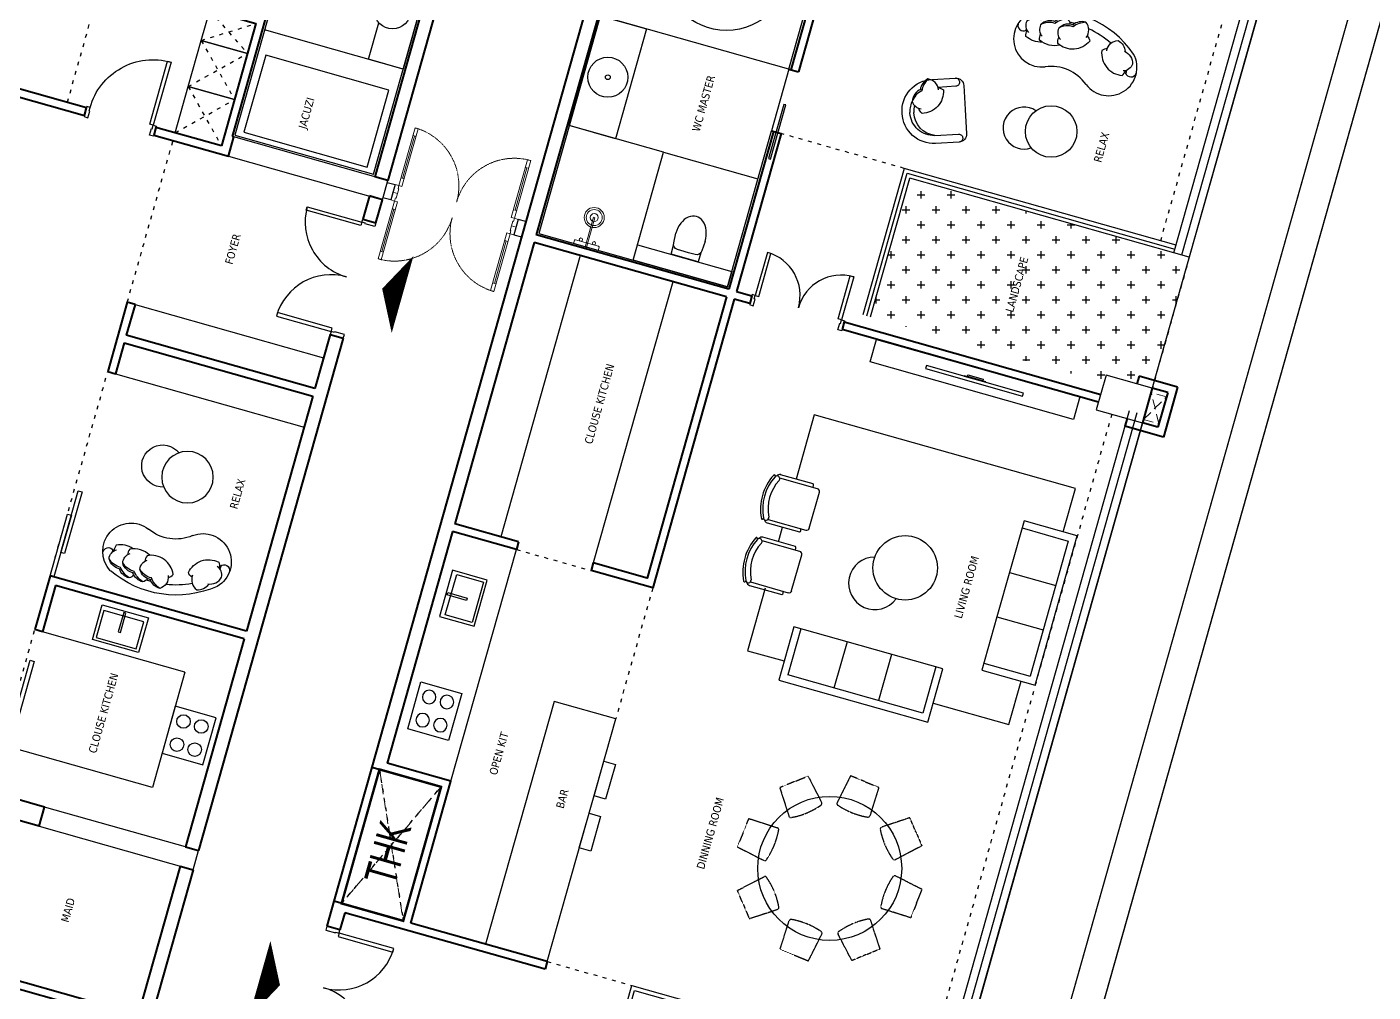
# Model space of a CAD drawing. Header units: millimetres. Extents: x -361681467 to 361175952, y -1292982 to 1550216.
# Drawn here: x -33356 to -16532, y 152447 to 164505 of the extents above; entities that cross this region are included whole.
import ezdxf
from ezdxf.enums import TextEntityAlignment as Align

# ---------------------------------------------------------------- set-up
doc = ezdxf.new("R2010")
doc.units = ezdxf.units.MM
doc.header["$MEASUREMENT"] = 0
for name, pattern in [('220403_HDN_Penthouse Plan$0$HIDDEN', [0.375, 0.25, -0.125]), ('ACAD_ISO03W100', [30, 12, -18]), ('HIDDEN', [0.375, 0.25, -0.125]), ('Xref_NT1+NT2_MBDV Cot vach_220729$0$HIDDEN2', [0.1875, 0.125, -0.0625])]:
    doc.linetypes.add(name, pattern=pattern)
for name, color, linetype in [('1VinaPVC-Text', 9, 'Continuous'), ('220403_HDN_Penthouse Plan$0$220207_HDN_HBA_PH_PM$0$FURN', 8, 'Continuous'), ('220403_HDN_Penthouse Plan$0$A-_FURN----_E-_N', 251, 'Continuous'), ('220403_HDN_Penthouse Plan$0$A-DRAIN', 8, 'Continuous'), ('220403_HDN_Penthouse Plan$0$BANQUET TABLE', 251, 'Continuous'), ('220403_HDN_Penthouse Plan$0$FURN', 8, 'Continuous'), ('220403_HDN_Penthouse Plan$0$HBA_Sketch Outline', 7, 'Continuous'), ('A-_FURN----_E-_N', 251, 'Continuous'), ('A-_SANIEQPT_E-_N', 251, 'Continuous'), ('A-CORE-OTLN', 160, 'Continuous'), ('A-WALL-FNSH', 11, 'Continuous'), ('IDEA - dim', 251, 'Continuous'), ('KT-Net manh', 139, 'Continuous'), ('KT-Tuong', 1, 'Continuous'), ('Xref_NT1+NT2_MBDV Cot vach_220729$0$ccu12-Thay', 7, 'Continuous'), ('Xref_NT1+NT2_MBDV Cot vach_220729$0$KT-Text', 7, 'Continuous')]:
    doc.layers.add(name, color=color, linetype=linetype)
for name, color, linetype, lineweight in [('A-NoiThat', 39, 'Continuous', 13), ('KT-lomo nuoc', 3, 'HIDDEN', 5), ('KT-Net cat', 1, 'Continuous', 40), ('SPE-MEP-HVAC', 140, 'Continuous', 0), ('Xref_NT1+NT2_MBDV Cot vach_220729$0$CUA', 37, 'Continuous', 13)]:
    doc.layers.add(name, color=color, linetype=linetype, lineweight=lineweight)
doc.layers.add('DO DIEN TICH SAN', color=40, linetype='Continuous', plot=False)
doc.styles.add('Tahoma', font='tahoma.ttf')
doc.styles.add('Xref_NT1+NT2_MBDV Cot vach_220729$0$Arial', font='arial.ttf', dxfattribs={"width": 0.7})

# ---------------------------------------------------------------- blocks, each defined once
blk = doc.blocks.new('220403_HDN_Penthouse Plan$0$A$Cece1f3a0')
at = {"layer": '220403_HDN_Penthouse Plan$0$FURN'}
blk.add_circle((0, 0), 436, dxfattribs=at)
blk.add_arc((-338, -313, 0), 356, 105.8233, 339.6737, dxfattribs=at)
blk = doc.blocks.new('220403_HDN_Penthouse Plan$0$sofa043')
at = {"color": 0}
for points in [[(-370, -119, 0.14773), (-501, -227, 0.213343), (-664, -305, 0.178662)], [(-319, -166, 0.116002), (-370, -119, 0.249542), (-512, -205, -9.61688)], [(-194, -103, 0.14773), (-325, -211, 0.213343), (-487, -289, 0.178662)], [(-140, -155, 0.125567), (-194, -103, 0.249542), (-336, -189, -9.61688)], [(-97, -151, 0.306663), (-260, -251, 0.30633), (-191, -379, -0.872847)], [(33, -65, 0.14773), (-98, -173, 0.213343), (-260, -251, 0.178662)], [(103, -243, 0.356772), (33, -65, 0.249542), (-109, -151, -9.61688)], [(401, -308, -0.356772), (489, -139, -0.249542), (621, -239, 9.61688)], [(-500, -205, 0.306663), (-664, -305, 0.30633), (-595, -433, -0.872847)], [(-324, -190, 0.306663), (-487, -289, 0.30633), (-419, -418, -0.872847)], [(108, -218, -0.165541), (160, -270, -0.425989), (-206, -435, -0.121523), (-220, -359, 7.115464)], [(398, -283, 0.165541), (342, -329, 0.425989), (688, -532, 0.121523), (710, -458, -7.115464)], [(609, -238, -0.306663), (761, -354, -0.30633), (680, -475, 0.872847)], [(-394, -486, -0.201081), (-609, -489, -0.121523), (-623, -413, 7.115464)], [(-174, -446, -0.24852), (-433, -473, -0.121523), (-447, -397, 7.115464)], [(303, -793, 0.282268), (-252, -764, 0.308297)]]:
    blk.add_lwpolyline(points, format="xyb", dxfattribs=at)
for centre, radius, start, end in [((0, -1267), 1267, 54.8371, 119.1922), ((-412, -448), 354, 125.7179, 296.7746), ((0, -1267), 1142, 94.6666, 97.7656), ((0, -1267), 1142, 68.5884, 85.2775), ((495, -496), 354, 237.2547, 48.3114), ((-685, -370), 70, 171.0832, 319.3433), ((-412, -448), 229, 167.8032, 173.7904), ((774, -446), 70, 214.686, 2.9461), ((495, -496), 229, 0.2389, 11.4549)]:
    blk.add_arc(centre, radius, start, end, dxfattribs=at)
blk = doc.blocks.new('220126_HDN_HBA typical plan$0$210902_YS plan 330pm ver13$0$TOTO-WC-CW822J')
at = {"color": 0}
blk.add_lwpolyline([(-177, -119), (-175, 0), (175, 0), (177, -119)], dxfattribs=at)
blk.add_lwpolyline([(-190, -270), (-183, -145, -0.39087), (-115, -78), (-28, -76, -0.013886), (28, -76), (115, -78, -0.39087), (183, -145), (190, -270)], format="xyb", dxfattribs=at)
blk.add_ellipse((0, -270), major_axis=(0, -270), ratio=0.703704, start_param=4.712389, end_param=7.853982, dxfattribs=at)
blk = doc.blocks.new('A$C2A980E36')
at = {"ltscale": 0.5}
blk.add_lwpolyline([(-10, 0), (10, 0), (10, 400), (-10, 400)], close=True, dxfattribs=at)
blk.add_lwpolyline([(160, 60), (160, 30, -0.414214), (150, 20), (-150, 20, -0.414214), (-160, 30), (-160, 60, -0.414214), (-150, 70), (150, 70, -0.414214)], format="xyb", close=True, dxfattribs=at)
for centre, radius in [((0, 400), 125), ((0, 400), 100), ((0, 400), 50), ((-85, 90), 20), ((85, 90), 20)]:
    blk.add_circle(centre, radius, dxfattribs=at)
blk = doc.blocks.new('220403_HDN_Penthouse Plan$0$A$C3EC23B15')
at = {"layer": '220403_HDN_Penthouse Plan$0$BANQUET TABLE', "color": 8, "linetype": '220403_HDN_Penthouse Plan$0$HIDDEN'}
for p, q in [((109, 545), (79, 172)), ((300, 545), (109, 545)), ((300, 545), (491, 545)), ((491, 545), (521, 172))]:
    blk.add_line(p, q, dxfattribs=at)
for centre, radius, start, end in [((104, 171), 25, 178.6483, 261.1494), ((496, 171), 25, 278.8506, 1.3517), ((300, 1067), 942, 257.7392, 269.9906), ((300, 1067), 942, 270.0094, 282.2608)]:
    blk.add_arc(centre, radius, start, end, dxfattribs=at)
blk = doc.blocks.new('220403_HDN_Penthouse Plan$0$dining')
at = {"layer": '220403_HDN_Penthouse Plan$0$A-DRAIN'}
blk.add_circle((-2632081, -10960261), 900, dxfattribs=at)
blk.add_blockref('220403_HDN_Penthouse Plan$0$A$C3EC23B15', (-2632381, -10959636), dxfattribs=at)
for p, rotation in [((-2632736, -10960032), 45.08728904840522), ((-2631858, -10959605), 315.6110233388363), ((-2632705, -10960563), 90.17457809681035), ((-2631459, -10959956), 270.5237342904312), ((-2632308, -10960916), 135.2618671452156), ((-2631426, -10960486), 225.4364452420259), ((-2631778, -10960884), 180.3491561936208)]:
    blk.add_blockref('220403_HDN_Penthouse Plan$0$A$C3EC23B15', p, dxfattribs=dict(at, rotation=rotation))
blk = doc.blocks.new('220403_HDN_Penthouse Plan$0$CH12')
for p, q in [((-312, -149), (-312, -572)), ((-268, -149), (-268, -640)), ((268, -640), (268, -149)), ((312, -572), (312, -149)), ((-232, -675), (232, -675))]:
    blk.add_line(p, q)
for centre, radius, start, end in [((-268, -149), 44.6, 111.9391, 180), ((-274, -77), 13.4, 116.2506, 296.2506), ((-253, -119), 33.5, 116.2506, 296.2506), ((0, -632), 632, 63.7494, 116.2506), ((0, -632), 605, 63.7494, 116.2506), ((0, -632), 538, 63.7494, 116.2506), ((253, -119), 33.5, 243.7494, 63.7494), ((274, -77), 13.4, 243.7494, 63.7494), ((268, -149), 44.6, 0, 68.0609), ((-290, -550), 31.6, 225, 315), ((-232, -640), 35.7, 180, 270), ((232, -640), 35.7, 270, 0), ((290, -550), 31.6, 225, 315)]:
    blk.add_arc(centre, radius, start, end)
blk = doc.blocks.new('220403_HDN_Penthouse Plan$0$tverer')
at = {"layer": '220403_HDN_Penthouse Plan$0$A-DRAIN'}
for p, q in [((-2649778, -10919111, 0), (-2649778, -10917851, 0)), ((-2649778, -10917851, 0), (-2649738, -10917851, 0)), ((-2649738, -10917851, 0), (-2649738, -10919111, 0)), ((-2649738, -10918621, 0), (-2649738, -10918341, 0)), ((-2649738, -10918341, 0), (-2649732, -10918341, 0)), ((-2649732, -10918341, 0), (-2649732, -10918621, 0)), ((-2649732, -10918621, 0), (-2649738, -10918621, 0)), ((-2649738, -10919111, 0), (-2649778, -10919111, 0)), ((-2649738, -10919111, 0), (-2649778, -10919111, 0))]:
    blk.add_line(p, q, dxfattribs=at)
at = {"layer": '220403_HDN_Penthouse Plan$0$A-DRAIN', "elevation": 0}
blk.add_lwpolyline([(-2649732, -10918580), (-2649707, -10918580), (-2649707, -10918381), (-2649732, -10918381)], close=True, dxfattribs=at)
blk = doc.blocks.new('*U112')
at = {"ltscale": 5}
blk.add_lwpolyline([(305, -530), (305, 0), (-305, 0), (-305, -530)], close=True, dxfattribs=at)
for centre in [(-150, -150), (150, -150), (-150, -380), (150, -380)]:
    blk.add_circle(centre, 85, dxfattribs=at)
blk = doc.blocks.new('*U179')
at = {"ltscale": 5}
for points in [[(-300, -450), (300, -450), (300, 0), (-300, 0)], [(-261, -65), (261, -65), (261, -415), (-261, -415)], [(-15, -20), (15, -20), (15, -270), (-15, -270)]]:
    blk.add_lwpolyline(points, close=True, dxfattribs=at)
blk = doc.blocks.new('43')
at = {"layer": 'A-CORE-OTLN'}
h = blk.add_hatch(dxfattribs=at)
h.set_pattern_fill('CROSS', color=74, scale=750, angle=15.7788)
h.set_pattern_definition([(15.77877, (62069.78, -131092.04), (129.44907, 231.42048), [93.75, -281.25]), (105.77877, (62127.64, -131124.4), (-231.42048, 129.44907), [93.75, -281.25])])
h.paths.add_polyline_path([(-1903, 7131), (-1903, 7914), (-2059, 7914), (-2059, 7131)], flags=24)
h.paths.add_polyline_path([(-1903, 18031), (-1903, 18814), (-2059, 18814), (-2059, 18031)], flags=24)
h.paths.add_polyline_path([(0, 8475), (-600, 8475), (-600, 8575), (-4130, 8575), (-4130, 6625), (0, 6625)])
h.paths.add_polyline_path([(-600, 17525), (-600, 17625), (0, 17625), (0, 19325), (-3630, 19325), (-3630, 17525)])
at = {"color": 2}
blk.add_lwpolyline([(-600, 17625), (-600, 17175), (0, 17175), (0, 17625)], close=True, dxfattribs=at)
at = {"layer": '220403_HDN_Penthouse Plan$0$A-DRAIN'}
blk.add_lwpolyline([(-3483, 17275), (-842, 17275), (-842, 16982), (-3483, 16982)], close=True, dxfattribs=at)
at = {"layer": '220403_HDN_Penthouse Plan$0$A-DRAIN', "extrusion": (-2.86323e-12, -6.34077e-06, 1), "elevation": 0}
for points in [[(-583, 15594), (-583, 16157), (-3975, 16157), (-3975, 15322)], [(-1092, 15502), (-492, 15502)], [(-492, 15502), (-492, 13748)], [(-1092, 14925), (-492, 14925)], [(-1092, 14348), (-492, 14348)], [(-3975, 13906), (-3975, 13094), (-3502, 13094)], [(-1564, 13094), (-583, 13094), (-583, 13656)], [(-1092, 13748), (-492, 13748)], [(-3410, 13538), (-3410, 12938)], [(-2810, 13538), (-2810, 12938)], [(-2233, 13538), (-2233, 12938)], [(-1656, 13538), (-1656, 12938)], [(-1656, 12938), (-3410, 12938)]]:
    blk.add_lwpolyline(points, dxfattribs=at)
for points in [[(-1092, 14348), (-1092, 13656), (-400, 13656), (-400, 15594), (-1092, 15594), (-1092, 14348)], [(-2810, 13538), (-3502, 13538), (-3502, 12846), (-1564, 12846), (-1564, 13538), (-2810, 13538)]]:
    blk.add_lwpolyline(points, close=True, dxfattribs=at)
at = {"layer": '220403_HDN_Penthouse Plan$0$A-DRAIN', "extrusion": (8.95859e-07, -3.17039e-06, 1), "elevation": 0}
blk.add_lwpolyline([(-3975, 14509), (-3975, 14697)], dxfattribs=at)
at = {"layer": 'A-_FURN----_E-_N', "linetype": 'Continuous'}
for q in [(-7905, 20225), (-5455, 19425)]:
    blk.add_line((-5455, 20225), q, dxfattribs=at)
at = {"layer": 'A-_FURN----_E-_N', "linetype": 'Continuous', "elevation": 0}
for points in [[(-5455, 20225), (-5455, 22250), (-7905, 22250), (-7905, 17400), (-5455, 17400), (-5455, 19425)], [(-6680, 18800), (-7905, 18800)], [(-6680, 17400), (-6680, 18800), (-5455, 18800)]]:
    blk.add_lwpolyline(points, dxfattribs=at)
blk.add_lwpolyline([(-7905, 18800), (-7905, 20225), (-7305, 20225), (-7305, 18800)], close=True, dxfattribs=at)
at = {"layer": 'A-_FURN----_E-_N', "linetype": 'Continuous'}
blk.add_lwpolyline([(-5396, 19083), (-5370, 19083), (-5370, 19785), (-5396, 19785)], close=True, dxfattribs=at)
for centre, radius in [((-6555, 21250), 800), ((-7605, 19513), 250), ((-7605, 19513), 30)]:
    blk.add_circle(centre, radius, dxfattribs=at)
at = {"layer": 'A-WALL-FNSH', "color": 5}
for points in [[(-200, 19425), (-3730, 19425), (-3730, 17525)], [(-3680, 17525), (-3680, 19375), (-200, 19375)], [(-200, 19325), (-3630, 19325)], [(-3630, 17525), (-3630, 19325)]]:
    blk.add_lwpolyline(points, dxfattribs=at)
at = {"layer": 'A-WALL-FNSH', "color": 5, "elevation": 0}
for points in [[(-4230, 6625), (-4230, 8675), (-600, 8675)], [(-4180, 6625), (-4180, 8625), (-600, 8625)]]:
    blk.add_lwpolyline(points, dxfattribs=at)
at = {"layer": 'IDEA - dim'}
for p, q in [((-100, 25975), (-100, 19325)), ((0, 25975), (0, 19325)), ((0, 17525), (0, 8575)), ((-7330, 17275), (-7330, 13625)), ((-6130, 17275), (-6130, 13625)), ((-200, 17275), (-200, 8825)), ((-100, 17275), (-100, 8825)), ((-7100, 10515), (-7100, 13525)), ((-6130, 11825), (-6130, 8675)), ((-6130, 11825), (-6130, 8675))]:
    blk.add_line(p, q, dxfattribs=at)
blk.add_lwpolyline([(0, 19325), (-200, 19325), (-200, 25975)], dxfattribs=at)
at = {"layer": 'IDEA - dim', "extrusion": (-6.08409e-07, -2.49328e-06, 1), "elevation": 0}
for points in [[(-3197, 20338), (-3099, 20053, -0.414214), (-3160, 19927), (-3441, 19831, -0.414214), (-3942, 20077), (-3944, 20082), (-3946, 20086, -0.414214), (-3700, 20588), (-3420, 20684, -0.414214), (-3294, 20623), (-3197, 20338)], [(-3750, 20580, 0.14773), (-3783, 20415, 0.213343), (-3860, 20255, 0.178662)], [(-3586, 20486, 0.356772), (-3750, 20580, 0.249542), (-3805, 20425, -9.61688)], [(-3602, 20517), (-3388, 20591, 0.414214), (-3357, 20653), (-3357, 20653, 0.414214), (-3420, 20684)], [(-3796, 20432, 0.306663), (-3860, 20255, 0.30633), (-3727, 20198, -0.872847)], [(-3597, 20509, -0.165541), (-3525, 20501, -0.425989), (-3703, 20147, -0.121523), (-3761, 20196, 7.115464)], [(-3863, 20270, 0.130591), (-3852, 20118), (-3851, 20114)], [(-3823, 20217, 0.072384), (-3805, 20134), (-3804, 20130)], [(-3473, 19925, -0.414214), (-3849, 20109), (-3851, 20114)], [(-3473, 19925, -0.372719), (-3802, 20125), (-3804, 20130)], [(-3473, 19925), (-3192, 20021, -0.414214), (-3130, 19990), (-3130, 19990, -0.414214), (-3160, 19927)]]:
    blk.add_lwpolyline(points, format="xyb", dxfattribs=at)
at = {"layer": 'IDEA - dim'}
for points in [[(-5090, 17950), (-5090, 17390), (-5045, 17390), (-5045, 17950)], [(-3970, 17950), (-3970, 17390), (-4015, 17390), (-4015, 17950)], [(-5080, 17345), (-5090, 17345), (-5090, 17390), (-5130, 17390), (-5130, 17260), (-5080, 17260)], [(-3980, 17345), (-3970, 17345), (-3970, 17390), (-3930, 17390), (-3930, 17260), (-3980, 17260)], [(-7975, 8300), (-7975, 8310), (-7930, 8310), (-7930, 8350), (-8100, 8350), (-8100, 8300)], [(-7220, 8310), (-7930, 8310), (-7930, 8265), (-7220, 8265)]]:
    blk.add_lwpolyline(points, close=True, dxfattribs=at)
at = {"layer": 'IDEA - dim', "elevation": 0}
for points in [[(-5455, 17400), (-6680, 17400), (-6680, 17600), (-5455, 17600)], [(-5330, 11277), (-5180, 11277), (-5180, 10827), (-5330, 10827)], [(-5330, 10602), (-5180, 10602), (-5180, 10152), (-5330, 10152)]]:
    blk.add_lwpolyline(points, close=True, dxfattribs=at)
blk.add_lwpolyline([(-5330, 8675), (-5330, 11825), (-6130, 11825)], dxfattribs=at)
at = {"layer": 'IDEA - dim'}
for centre, radius, start, end in [((-5090, 17390), 560, 0.0021, 90), ((-3970, 17390), 560, 90, 179.9979), ((-7930, 8310), 710, 270, 0), ((-7930, 6890), 710, 0, 90)]:
    blk.add_arc(centre, radius, start, end, dxfattribs=at)
at = {"layer": 'KT-Net cat'}
for p, q in [((-8100, 24275, 0), (-8100, 10415)), ((-7930, 22275), (-7930, 17375)), ((-5330, 22375), (-5330, 20225)), ((-5455, 20225), (-5330, 20225)), ((-5455, 19425), (-5330, 19425)), ((-5330, 19425), (-5330, 17375)), ((-5330, 17375), (-5130, 17375)), ((-5130, 17375), (-5130, 17275)), ((-3930, 17375), (-3930, 17275)), ((-3930, 17375), (-600, 17375)), ((-7930, 17275), (-7930, 13625)), ((-5330, 17275), (-5330, 13525)), ((-7930, 13525), (-7930, 10515)), ((-7100, 13625), (-7100, 13525)), ((-6130, 13625), (-6130, 13525)), ((-8100, 10415), (-8100, 8675)), ((-8000, 10415), (-8000, 8675)), ((-8100, 8675), (-8100, 8350)), ((-7200, 8675), (-8100, 8675)), ((-5330, 8675), (-7100, 8675)), ((-5330, 8675), (-5330, 8575)), ((-7930, 8575), (-7930, 8350)), ((-5330, 8575), (-7930, 8575)), ((-7930, 8350), (-8100, 8350))]:
    blk.add_line(p, q, dxfattribs=at)
at = {"layer": 'KT-Net cat', "elevation": 0}
for points in [[(-5430, 22275), (-5430, 20225)], [(-5430, 19425), (-5430, 17375)], [(-5430, 17275), (-5430, 13625), (-6130, 13625)], [(-7100, 13625), (-7930, 13625)], [(-7100, 13525), (-7930, 13525)], [(-5330, 13525), (-6130, 13525)], [(-7100, 8675), (-7100, 10515), (-7930, 10515)], [(-8100, 10415), (-7200, 10415), (-7200, 8675)]]:
    blk.add_lwpolyline(points, dxfattribs=at)
at = {"layer": 'KT-Net cat'}
for points in [[(-5430, 17375), (-7930, 17375)], [(-5430, 17275), (-7930, 17275)], [(-5130, 17275), (-5330, 17275)], [(-600, 17275), (-3930, 17275)]]:
    blk.add_lwpolyline(points, dxfattribs=at)
at = {"layer": 'KT-Net manh', "linetype": 'ACAD_ISO03W100', "ltscale": 4}
for p, q in [((-400, 19425), (-400, 25975)), ((-3730, 19425), (-5330, 19425)), ((0, 19325), (0, 17525)), ((-400, 17175), (-400, 8925)), ((-7100, 13525), (-6130, 13525)), ((-5330, 13525), (-5330, 11825)), ((-5330, 8675), (-4230, 8675))]:
    blk.add_line(p, q, dxfattribs=at)
at = {"layer": 'KT-Net manh', "linetype": 'ACAD_ISO03W100', "ltscale": 4, "elevation": 0}
for points in [[(-8000, 8675), (-7200, 10415)], [(-8000, 10415), (-7200, 8675)]]:
    blk.add_lwpolyline(points, dxfattribs=at)
at = {"layer": '220403_HDN_Penthouse Plan$0$A-_FURN----_E-_N', "linetype": 'Continuous', "extrusion": (-2.86323e-12, -6.34077e-06, 1), "xscale": 0.9230769230769288, "yscale": 0.9230769230769288, "zscale": 0.9230769230769288, "rotation": 359.9999741273938}
blk.add_blockref('220403_HDN_Penthouse Plan$0$A$Cece1f3a0', (-2362, 14625, 0), dxfattribs=at)
at = {"layer": '220403_HDN_Penthouse Plan$0$A-DRAIN', "extrusion": (-2.86323e-12, -6.34077e-06, 1), "rotation": 89.99997412739415}
for p in [(-4325, 15010, 0), (-4325, 14197, 0)]:
    blk.add_blockref('220403_HDN_Penthouse Plan$0$CH12', p, dxfattribs=at)
at = {"layer": '220403_HDN_Penthouse Plan$0$FURN', "rotation": 38.27875350748099}
blk.add_blockref('220403_HDN_Penthouse Plan$0$dining', (-4725799, 10245170, 0), dxfattribs=at)
at = {"layer": '220403_HDN_Penthouse Plan$0$HBA_Sketch Outline', "extrusion": (-1.2188e-06, 6.44905e-06, -1), "zscale": -0.9999999999999987, "rotation": 90.01584888907776}
blk.add_blockref('220403_HDN_Penthouse Plan$0$tverer', (-10917050, 2663847, 0), dxfattribs=at)
at = {"layer": 'A-_SANIEQPT_E-_N', "extrusion": (0, 0, -1), "xscale": -1, "zscale": -1, "rotation": 180.0021152012073}
blk.add_blockref('220126_HDN_HBA typical plan$0$210902_YS plan 330pm ver13$0$TOTO-WC-CW822J', (6067, 17600), dxfattribs=at)
at = {"layer": 'A-NoiThat', "extrusion": (0, 0, -1), "zscale": -0.9999999999999996, "rotation": 359.9978847988721}
blk.add_blockref('A$C2A980E36', (7292, 17380), dxfattribs=at)
at = {"layer": 'IDEA - dim', "extrusion": (2.54651e-06, 3.19202e-07, 1), "rotation": 355.5709540048092}
blk.add_blockref('220403_HDN_Penthouse Plan$0$sofa043', (-2070, 21866, 0), dxfattribs=at)
at = {"layer": 'IDEA - dim', "extrusion": (2.54651e-06, 3.19202e-07, 1), "xscale": 0.7384615384615378, "yscale": 0.7384615384615378, "zscale": 0.7384615384615378, "rotation": 325.7101290978919}
blk.add_blockref('220403_HDN_Penthouse Plan$0$A$Cece1f3a0', (-2089, 20367, 0), dxfattribs=at)
at = {"layer": 'IDEA - dim', "extrusion": (1.01104e-19, -2.68997e-20, -1), "xscale": -1, "zscale": -1, "rotation": 269.9995994161281}
blk.add_blockref('*U179', (7798, 12758), dxfattribs=at)
at = {"layer": 'IDEA - dim', "extrusion": (9.65054e-20, 2.60405e-20, -1), "zscale": -1.000000000000004, "rotation": 270.0004005838838}
blk.add_blockref('*U112', (7798, 11304), dxfattribs=at)
at = {"layer": '1VinaPVC-Text', "style": 'Tahoma'}
for s, p in [('RELAX', (-1380, 20157, 0)), ('WC MASTER ', (-6315, 19162, 0)), ('LANDSCAPE', (-1931, 18057, 0)), ('CLOUSE KITCHEN', (-6547, 15041)), ('LIVING ROOM', (-1508, 14200)), ('OPEN KIT', (-6568, 10738)), ('DINNING ROOM', (-3755, 10310)), ('BAR', (-5652, 10562))]:
    blk.add_text(s, height=100, rotation=90.0021, dxfattribs=at).set_placement(p)
blk = doc.blocks.new('d900n')
for points in [[(20, -50), (20, -40), (65, -40), (65, 0), (-65, 0), (-65, -50)], [(885, -40), (65, -40), (65, -85), (885, -85)], [(20, -850), (20, -860), (65, -860), (65, -900), (-65, -900), (-65, -850)]]:
    blk.add_lwpolyline(points, close=True)
blk.add_arc((65, -40), 820, 270, 0)
blk = doc.blocks.new('46')
at = {"layer": '220403_HDN_Penthouse Plan$0$220207_HDN_HBA_PH_PM$0$FURN'}
for p, q in [((-2620, -6575), (-170, -6575)), ((-2620, -7475), (-170, -7475)), ((-770, -10825), (-2620, -10825)), ((-770, -10825), (-770, -12325)), ((-770, -12325), (-2620, -12325))]:
    blk.add_line(p, q, dxfattribs=at)
at = {"layer": 'A-_FURN----_E-_N', "linetype": 'Continuous'}
for points in [[(-1995, -4200), (-195, -4200), (-195, -110), (-1995, -110)], [(-2720, -2788), (-2120, -2788), (-2120, -3175), (-2720, -3175), (-2720, -2788)], [(-2720, -3175), (-2120, -3175), (-2120, -3775), (-2720, -3775), (-2720, -3175)], [(-2720, -3775), (-2120, -3775), (-2120, -4375), (-2720, -4375), (-2720, -3775)], [(-2720, -9325), (-2670, -9325), (-2670, -10125), (-2720, -10125)]]:
    blk.add_lwpolyline(points, close=True, dxfattribs=at)
at = {"layer": 'A-_FURN----_E-_N', "linetype": 'Continuous', "elevation": 0}
for points in [[(-2620, -9810), (-2670, -9810), (-2670, -9010), (-2620, -9010)], [(-2620, -12010), (-2670, -12010), (-2670, -11210), (-2620, -11210)]]:
    blk.add_lwpolyline(points, close=True, dxfattribs=at)
at = {"layer": 'A-CORE-OTLN', "color": 2}
for points in [[(0, -4475), (0, -4225), (-2000, -4225), (-2000, -4475)], [(0, -13175), (0, -12925), (-2000, -12925), (-2000, -13175)]]:
    blk.add_lwpolyline(points, close=True, dxfattribs=at)
at = {"layer": 'IDEA - dim'}
blk.add_line((-195, -2835), (-1995, -2835), dxfattribs=at)
blk.add_lwpolyline([(-645, -1985), (-645, -1510), (-195, -1510), (-195, -2835), (-645, -2835), (-645, -2360)], dxfattribs=at)
blk.add_lwpolyline([(-1895, -4135), (-295, -4135), (-295, -3135), (-1895, -3135)], close=True, dxfattribs=at)
at = {"layer": 'IDEA - dim', "elevation": 0}
for points in [[(-880, -4815), (-170, -4815), (-170, -4860), (-880, -4860)], [(-125, -4825), (-125, -4815), (-170, -4815), (-170, -4775), (0, -4775), (0, -4825)], [(-880, -6235), (-170, -6235), (-170, -6190), (-880, -6190)], [(-125, -6225), (-125, -6235), (-170, -6235), (-170, -6275), (0, -6275), (0, -6225)]]:
    blk.add_lwpolyline(points, close=True, dxfattribs=at)
at = {"layer": 'IDEA - dim'}
blk.add_circle((-520, -2172), 225, dxfattribs=at)
for centre, start, end in [((-170, -4815), 180, 270), ((-170, -6235), 90, 180)]:
    blk.add_arc(centre, 710, start, end, dxfattribs=at)
at = {"layer": 'KT-Net cat'}
for p, q in [((0, 0), (0, -4225)), ((-170, -85), (-170, -4225)), ((0, -4225), (-170, -4225)), ((-170, -4475), (-170, -4775)), ((0, -4475), (-170, -4475)), ((0, -4775), (0, -4475)), ((-170, -4775), (0, -4775)), ((-170, -6275), (-170, -6975)), ((-170, -6275), (0, -6275)), ((0, -6275), (0, -12925)), ((-2720, -6575), (-2720, -7475)), ((-170, -7075), (-170, -10125)), ((-2720, -10125), (-2720, -10825)), ((-170, -10125), (-2720, -10125)), ((-170, -10225), (-2620, -10225)), ((-170, -10225), (-170, -12925)), ((-2620, -10825), (-2720, -10825)), ((-2000, -12925), (-2620, -12925)), ((-2000, -13175), (-2000, -12925)), ((-170, -12925), (0, -12925)), ((-2000, -13175), (-2620, -13175)), ((-170, -13175), (-170, -15100)), ((-170, -13175), (0, -13175)), ((0, -13175), (0, -21625))]:
    blk.add_line(p, q, dxfattribs=at)
for points in [[(-2020, -2688), (-2720, -2688), (-2720, -2788), (-2120, -2788), (-2120, -4375)], [(-2020, -4225), (-2020, -2688)], [(-2970, -4475), (-2000, -4475), (-2000, -4225), (-2020, -4225)], [(-3870, -4375), (-9000, -4375), (-9000, -4475), (-3870, -4475), (-3870, -4375)], [(-2120, -4375), (-2970, -4375), (-2970, -4475)], [(-2620, -6575), (-2720, -6575)], [(-2620, -6575), (-2620, -6975)], [(-170, -6975), (-2620, -6975)], [(-2620, -7075), (-2620, -7475)], [(-2620, -7075), (-170, -7075)], [(-2720, -7475), (-2620, -7475)], [(-2620, -10225), (-2620, -10825)], [(-2620, -15100), (-170, -15100)], [(-2620, -15200), (-170, -15200)]]:
    blk.add_lwpolyline(points, dxfattribs=at)
at = {"layer": 'KT-Net manh', "linetype": 'ACAD_ISO03W100', "ltscale": 4}
for p, q in [((-4120, -4375), (-4120, -1772)), ((-2720, -2788), (-2120, -3175)), ((-2720, -3175), (-2120, -2788)), ((-2720, -3175), (-2120, -3775)), ((-2720, -3775), (-2120, -3175)), ((-2720, -3775), (-2120, -4375)), ((-2720, -4375), (-2120, -3775)), ((-2720, -6575), (-2720, -4475)), ((-2720, -10125), (-2720, -7475)), ((-2720, -12325), (-2720, -10825))]:
    blk.add_line(p, q, dxfattribs=at)
at = {"layer": 'IDEA - dim', "xscale": -1, "rotation": 269.9978847988192}
blk.add_blockref('d900n', (-2970, -4425), dxfattribs=at)
at = {"layer": 'IDEA - dim', "extrusion": (-2.54651e-06, 3.19202e-07, -1), "xscale": 0.7384615384615378, "yscale": 0.7384615384615378, "zscale": -0.7384615384615384, "rotation": 145.7101290978942}
blk.add_blockref('220403_HDN_Penthouse Plan$0$A$Cece1f3a0', (1402, -8474, 0), dxfattribs=at)
at = {"layer": 'IDEA - dim', "extrusion": (-2.54651e-06, 3.19202e-07, -1), "zscale": -1, "rotation": 175.5709540048116}
blk.add_blockref('220403_HDN_Penthouse Plan$0$sofa043', (1383, -9973, 0), dxfattribs=at)
at = {"layer": 'IDEA - dim', "extrusion": (2.68997e-20, -1.01104e-19, -1), "zscale": -1, "rotation": 0.0004005838758544023}
blk.add_blockref('*U179', (1695, -10297), dxfattribs=at)
at = {"layer": 'IDEA - dim', "extrusion": (9.65054e-20, -2.60405e-20, -1), "xscale": -1.000000000000001, "zscale": -1.000000000000001, "rotation": 269.9995994161183}
blk.add_blockref('*U112', (770, -11575), dxfattribs=at)
at = {"layer": '1VinaPVC-Text', "style": 'Tahoma'}
for s, p in [('JACUZI', (-1159, -3892, 0)), ('FOYER', (-1582, -5771, 0)), ('RELAX', (-694, -8696, 0)), ('CLOUSE KITCHEN', (-1562, -12112, 0)), ('MAID', (-1319, -14239, 0))]:
    blk.add_text(s, height=100, rotation=90.0021, dxfattribs=at).set_placement(p)
blk = doc.blocks.new('*U206')
at = {"layer": 'KT-lomo nuoc', "ltscale": 500}
for p, q in [((157, -313), (-179, -90)), ((-22, -403), (0, 0))]:
    blk.add_line(p, q, dxfattribs=at)
blk.add_lwpolyline([(157, -313), (-22, -403), (-179, -90), (0, 0)], close=True, dxfattribs=at)
blk = doc.blocks.new('CTN TB 38')
at = {"layer": 'KT-Net cat'}
for p, q in [((-8126, -28021), (-8153, -28117)), ((-7645, -28157), (-8126, -28021)), ((-7961, -28172), (-8083, -28605)), ((-7768, -28226), (-7961, -28172)), ((-7768, -28226), (-7890, -28659)), ((-7645, -28157), (-7821, -28783)), ((-8275, -28550), (-8303, -28647)), ((-7821, -28783), (-8303, -28647)), ((-7890, -28659), (-8083, -28605))]:
    blk.add_line(p, q, dxfattribs=at)
at = {"layer": 'KT-lomo nuoc', "linetype": 'HIDDEN', "xscale": -0.9999999999999999, "rotation": 10.89765347559021}
blk.add_blockref('*U206', (-7975, -28225, 0), dxfattribs=at)
blk = doc.blocks.new('*U271')
for p, q in [((-1510, -100), (-1550, -100)), ((-1530, -100), (-1530, -650)), ((-90, -100), (-50, -100)), ((-70, -100), (-70, -650)), ((-1510, -650), (-1550, -650)), ((-90, -650), (-50, -650))]:
    blk.add_line(p, q)
for points in [[(-1600, 100), (-1540, 100), (-1540, 40), (-1550, 40), (-1550, 0), (-1600, 0)], [(-1550, 0), (-1510, 0), (-1510, -750), (-1550, -750)], [(-50, 0), (-90, 0), (-90, -750), (-50, -750)], [(0, 100), (-60, 100), (-60, 40), (-50, 40), (-50, 0), (0, 0)]]:
    blk.add_lwpolyline(points, close=True)
at = {"linetype": 'Xref_NT1+NT2_MBDV Cot vach_220729$0$HIDDEN2'}
for centre, start, end in [((-1550, 0), 270, 0), ((-50, 0), 180, 270)]:
    blk.add_arc(centre, 750, start, end, dxfattribs=at)
blk = doc.blocks.new('*U272')
for p, q in [((-1510, -100), (-1550, -100)), ((-1530, -100), (-1530, -650)), ((-90, -100), (-50, -100)), ((-70, -100), (-70, -650)), ((-1510, -650), (-1550, -650)), ((-90, -650), (-50, -650))]:
    blk.add_line(p, q)
for points in [[(-1600, 100), (-1540, 100), (-1540, 40), (-1550, 40), (-1550, 0), (-1600, 0)], [(-1550, 0), (-1510, 0), (-1510, -750), (-1550, -750)], [(-50, 0), (-90, 0), (-90, -750), (-50, -750)], [(0, 100), (-60, 100), (-60, 40), (-50, 40), (-50, 0), (0, 0)]]:
    blk.add_lwpolyline(points, close=True)
at = {"linetype": 'Xref_NT1+NT2_MBDV Cot vach_220729$0$HIDDEN2'}
for centre, start, end in [((-1550, 0), 270, 0), ((-50, 0), 180, 270)]:
    blk.add_arc(centre, 750, start, end, dxfattribs=at)
blk = doc.blocks.new('*U412')
at = {"linetype": 'HIDDEN', "ltscale": 500}
for p, q in [((1740, -800), (0, 0)), ((1740, 0), (0, -800))]:
    blk.add_line(p, q, dxfattribs=at)
blk.add_lwpolyline([(1740, 0), (1740, -800), (0, -800), (0, 0)], close=True, dxfattribs=at)
blk = doc.blocks.new('A$C16B9592A')
at = {"layer": 'SPE-MEP-HVAC', "linetype": 'HIDDEN', "ltscale": 1000, "xscale": -1, "rotation": 254.2212213649985}
blk.add_blockref('*U412', (49443, 16834, 0), dxfattribs=at)

msp = doc.modelspace()

# ---------------------------------------------------------------- linework, layer by layer
at = {"color": 1, "elevation": 0}
for points in [[(-28917, 161234.5, 0, 1000, 0), (-28661.3, 161162.2, 1000, 1000, 0)], [(-30193.3, 152532.5, 0, 1000, 0), (-30449, 152604.7, 1000, 1000, 0)]]:
    msp.add_lwpolyline(points, format="xyseb", dxfattribs=at)
at = {"color": 6, "const_width": 30, "elevation": 0}
msp.add_lwpolyline([(-28180.5, 155011.2), (-28653.6, 153336.6), (-29423.5, 153554.1), (-28950.3, 155228.7)], close=True, dxfattribs=at)
at = {"layer": 'DO DIEN TICH SAN', "elevation": 0}
msp.add_lwpolyline([(-55388, 128367.8), (-52083.4, 132377.2), (-48379.3, 131330.6), (-48921.1, 129413.2, -0.1613219), (-49405.9, 129017.8, 0.2677454), (-49473.3, 128935), (-51063.5, 123307.3, 0.5259326), (-45694.3, 116841), (-33384.7, 118008, 0.3101758), (-28968.6, 121697.9), (-16329.8, 166425.6, 0.0598796)], format="xyb", dxfattribs=at)
at = {"layer": 'KT-Tuong', "elevation": 0}
for points in [[(-28852.1, 162562.5), (-28755.9, 162535.3), (-28810.3, 162342.9), (-28906.5, 162370)], [(-27119.9, 162073), (-27216.2, 162100.2), (-27270.6, 161907.8), (-27174.3, 161880.6)]]:
    msp.add_lwpolyline(points, dxfattribs=at)
at = {"layer": 'Xref_NT1+NT2_MBDV Cot vach_220729$0$ccu12-Thay'}
for p, q in [((-28968.8, 121698, 0), (-16330.1, 166425.7, 0)), ((-28968.6, 121697.9, 0), (-16329.8, 166425.6, 0)), ((-28968.6, 121698, 0), (-16329.8, 166425.6, 0)), ((-28583.6, 121589.2, 0), (-15925.6, 166385, 0))]:
    msp.add_line(p, q, dxfattribs=at)
at = {"layer": 'Xref_NT1+NT2_MBDV Cot vach_220729$0$ccu12-Thay', "elevation": 0}
msp.add_lwpolyline([(-30026.9, 121997.7), (-16959.4, 168242.6, 0.0246876), (-16667.4, 169519.1, 0.0868938), (-16665.6, 170245.9), (-17155.9, 172247), (-21874, 191731.5, 0.771545), (-30539.3, 191895.6), (-44373.6, 142943.9)], format="xyb", dxfattribs=at)
for points in [[(-28583.9, 121589.3), (-15925.9, 166385.1)], [(-28583.6, 121589.2), (-15925.6, 166385)]]:
    msp.add_lwpolyline(points, dxfattribs=at)

# ---------------------------------------------------------------- block references
msp.add_blockref('CTN TB 38', (-11330.6, 188162.6, 0))
at = {"color": 3, "rotation": 344.2212255667963}
msp.add_blockref('43', (-24083.9, 143030.6, 0), dxfattribs=at)
at = {"rotation": 344.2212255667963}
msp.add_blockref('46', (-27696.3, 166653, 0), dxfattribs=at)
at = {"layer": 'KT-Tuong'}
msp.add_blockref('A$C16B9592A', (-78096.8, 136502.9, 0), dxfattribs=at)
at = {"layer": 'Xref_NT1+NT2_MBDV Cot vach_220729$0$CUA', "rotation": 164.2212083033931}
msp.add_blockref('*U272', (-28755.9, 162535.3, 0), dxfattribs=at)
at = {"layer": 'Xref_NT1+NT2_MBDV Cot vach_220729$0$CUA', "xscale": -1, "rotation": 344.2212083034433}
msp.add_blockref('*U271', (-28810.3, 162342.9, 0), dxfattribs=at)

# ---------------------------------------------------------------- texts
at = {"layer": 'Xref_NT1+NT2_MBDV Cot vach_220729$0$KT-Text', "extrusion": (-2.27976e-08, -7.84266e-08, 1), "style": 'Xref_NT1+NT2_MBDV Cot vach_220729$0$Arial', "width": 0.7}
msp.add_text('THK', height=400, rotation=74.22123, dxfattribs=at).set_placement((-28654.2, 154131.5, 0), align=Align.CENTER)

doc.saveas('drawing.dxf')
